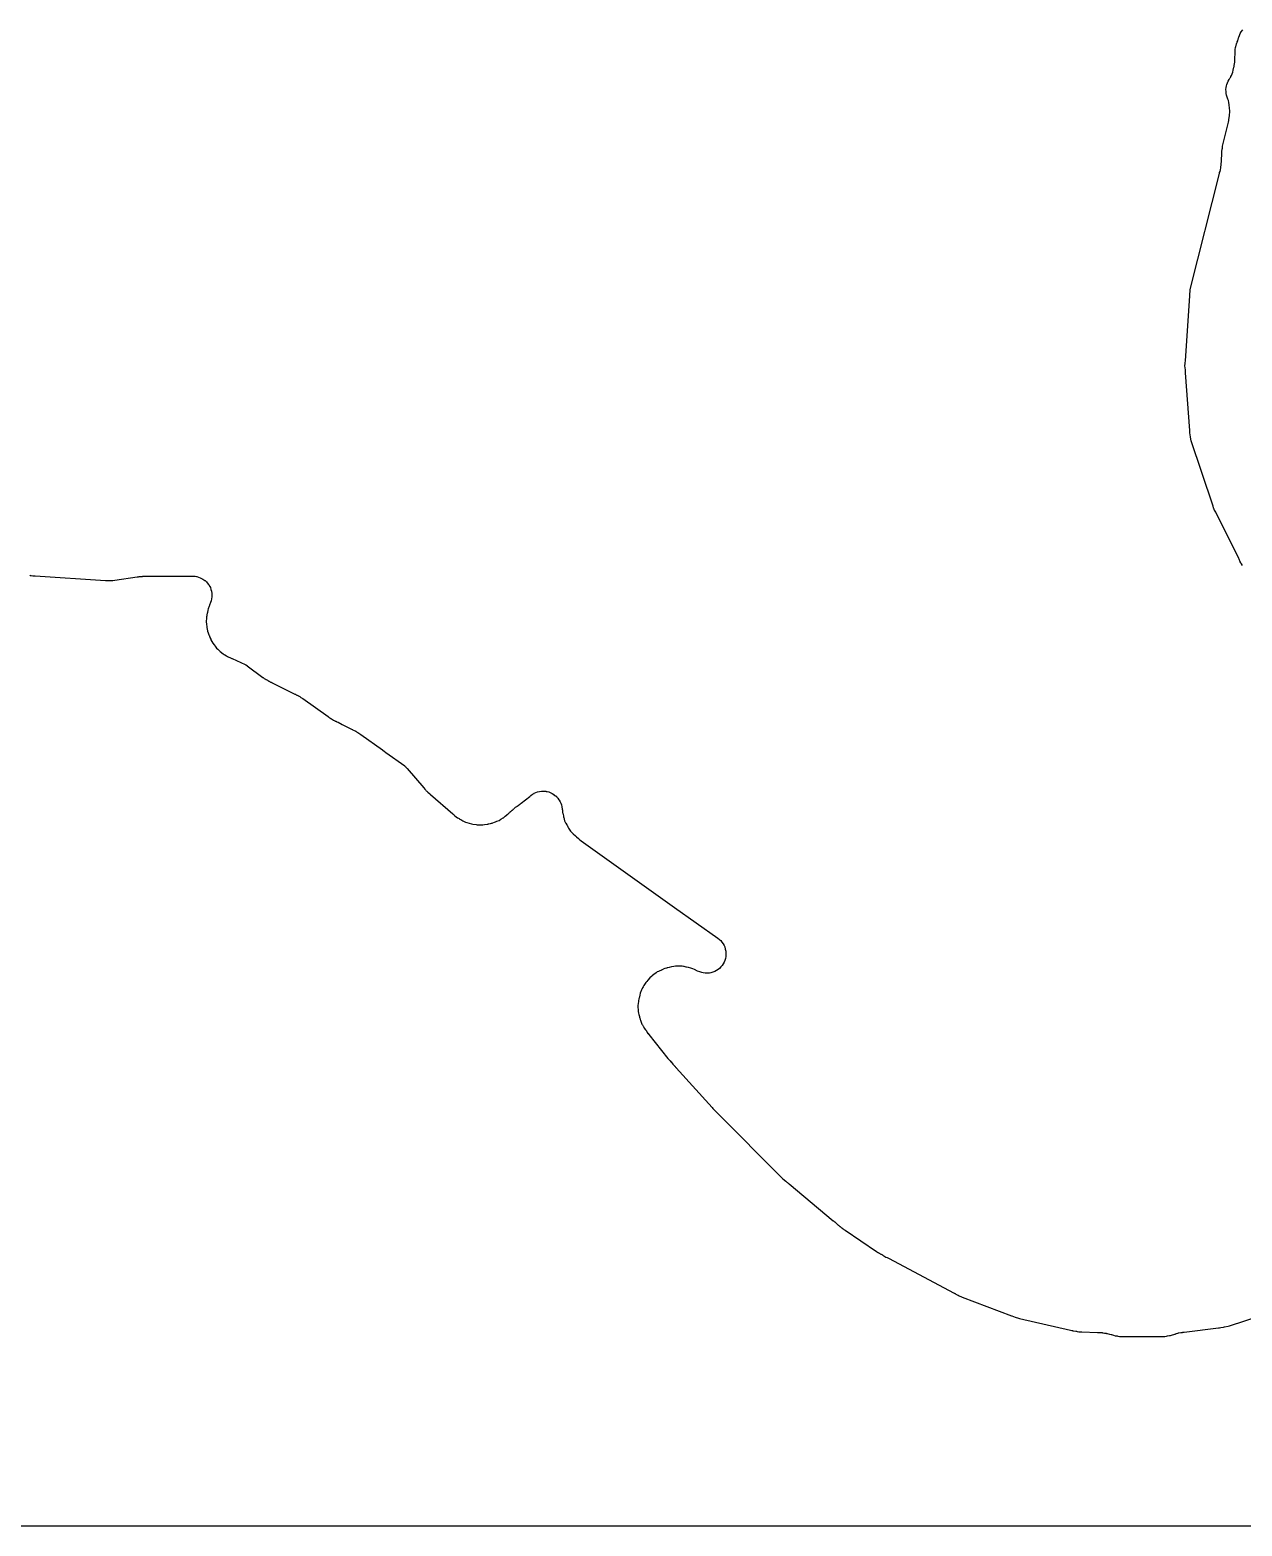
# Model space of a CAD drawing. Header units: millimetres. Extents: x 0 to 300, y 0 to 300.
# Drawn here: x 150 to 225, y -0.1 to 92.5 of the extents above; entities that cross this region are included whole.
import ezdxf

# ---------------------------------------------------------------- set-up
doc = ezdxf.new("R2010")
doc.units = ezdxf.units.MM
doc.layers.add('CUT', color=7, linetype='CONTINUOUS')

msp = doc.modelspace()

# ---------------------------------------------------------------- linework, layer by layer
at = {"layer": 'CUT'}
for points in [[(225.06, 59.36), (225, 59.46), (224.98, 59.49), (224.97, 59.5), (224.96, 59.54), (224.93, 59.6), (224.92, 59.62), (224.91, 59.64), (224.91, 59.65), (224.88, 59.7), (224.87, 59.72), (224.86, 59.74), (224.85, 59.75), (224.83, 59.79), (223.41, 62.66), (223.38, 62.72), (223.34, 62.8), (223.32, 62.82), (223.32, 62.83), (223.31, 62.84), (223.31, 62.85), (223.3, 62.88), (223.28, 62.94), (223.25, 63.04), (223.22, 63.1), (221.89, 67.09), (221.84, 67.31), (221.84, 67.32), (221.82, 67.46), (221.81, 67.57), (221.81, 67.62), (221.81, 67.64), (221.81, 67.73), (221.54, 71.28), (221.54, 71.34), (221.54, 71.37), (221.53, 71.47), (221.51, 71.59), (221.5, 71.72), (221.51, 71.87), (221.51, 71.9), (221.53, 72.03), (221.81, 76.05), (221.81, 76.13), (221.81, 76.18), (221.82, 76.32), (221.83, 76.42), (221.85, 76.53), (223.64, 83.62), (223.64, 83.64), (223.65, 83.66), (223.65, 83.68), (223.68, 83.75), (223.7, 83.86), (223.72, 83.98), (223.73, 84.07), (223.74, 84.13), (223.78, 84.83), (223.78, 84.9), (223.78, 84.93), (223.78, 84.99), (223.79, 85), (223.81, 85.1), (223.81, 85.13), (223.81, 85.15), (223.82, 85.18), (223.82, 85.22), (223.83, 85.29), (223.83, 85.31), (224.19, 86.8), (224.2, 86.84), (224.21, 86.89), (224.22, 86.96), (224.24, 87.06), (224.25, 87.14), (224.26, 87.17), (224.26, 87.21), (224.27, 87.27), (224.28, 87.4), (224.28, 87.43), (224.28, 87.52), (224.27, 87.65), (224.26, 87.67), (224.24, 87.88), (224.22, 88.02), (224.19, 88.15), (224.18, 88.18), (224.16, 88.22), (224.12, 88.34), (224.08, 88.47), (224.06, 88.58), (224.05, 88.7), (224.04, 88.82), (224.05, 88.94), (224.07, 89.05), (224.09, 89.14), (224.13, 89.24), (224.18, 89.33), (224.25, 89.44), (224.29, 89.52), (224.32, 89.57), (224.34, 89.61), (224.34, 89.62), (224.34, 89.63), (224.35, 89.63), (224.38, 89.69), (224.43, 89.79), (224.47, 89.9), (224.49, 90.01), (224.53, 90.2), (224.54, 90.24), (224.54, 90.27), (224.56, 90.34), (224.57, 90.39), (224.57, 90.41), (224.59, 90.52), (224.6, 90.65), (224.6, 90.7), (224.61, 91.12), (224.61, 91.15), (224.61, 91.2), (224.61, 91.26), (224.62, 91.29), (224.64, 91.43), (224.64, 91.44), (224.65, 91.45), (224.68, 91.59), (224.69, 91.63), (224.69, 91.64), (224.7, 91.66), (224.7, 91.67), (224.71, 91.69), (224.71, 91.7), (224.73, 91.73), (224.73, 91.74), (224.74, 91.76), (224.74, 91.77), (224.77, 91.83), (224.79, 91.94), (224.8, 91.96), (224.81, 92), (224.82, 92.02), (224.83, 92.06), (224.87, 92.16), (224.93, 92.28), (224.99, 92.39), (225.09, 92.51)], [(149.99, 58.76), (150.02, 58.75), (150.08, 58.74), (150.18, 58.72), (150.28, 58.72), (150.32, 58.72), (154.67, 58.44), (154.71, 58.44), (154.8, 58.43), (154.89, 58.43), (154.92, 58.43), (155.02, 58.44), (155.07, 58.44), (155.13, 58.44), (155.25, 58.45), (156.63, 58.66), (156.65, 58.67), (156.67, 58.67), (156.68, 58.67), (156.7, 58.67), (156.72, 58.67), (156.77, 58.68), (156.79, 58.68), (156.82, 58.68), (156.89, 58.69), (156.9, 58.69), (156.91, 58.69), (156.95, 58.69), (156.96, 58.69), (156.97, 58.69), (156.97, 58.7), (156.98, 58.7), (156.99, 58.7), (157.02, 58.7), (157.05, 58.7), (157.23, 58.7), (157.29, 58.7), (157.31, 58.7), (157.33, 58.7), (157.75, 58.7), (159.06, 58.71), (159.89, 58.71), (160.04, 58.71), (160.05, 58.71), (160.07, 58.71), (160.1, 58.71), (160.15, 58.7), (160.18, 58.7), (160.19, 58.7), (160.2, 58.7), (160.21, 58.7), (160.23, 58.7), (160.31, 58.68), (160.33, 58.68), (160.43, 58.65), (160.44, 58.65), (160.53, 58.61), (160.63, 58.57), (160.71, 58.52), (160.83, 58.44), (160.84, 58.44), (160.91, 58.37), (160.93, 58.35), (160.98, 58.29), (161.06, 58.19), (161.07, 58.18), (161.12, 58.09), (161.14, 58.06), (161.17, 58), (161.2, 57.89), (161.24, 57.77), (161.26, 57.63), (161.27, 57.53), (161.26, 57.43), (161.25, 57.31), (161.22, 57.18), (161.18, 57.07), (161.12, 56.91), (161.11, 56.89), (161.09, 56.84), (161.04, 56.68), (161.02, 56.6), (161.02, 56.58), (161.01, 56.54), (161, 56.5), (160.99, 56.46), (160.99, 56.44), (160.98, 56.42), (160.96, 56.32), (160.96, 56.31), (160.96, 56.28), (160.95, 56.25), (160.94, 56.18), (160.93, 56.14), (160.93, 56.08), (160.93, 56.04), (160.92, 55.96), (160.92, 55.88), (160.93, 55.74), (160.95, 55.57), (160.96, 55.54), (160.96, 55.51), (160.97, 55.47), (160.97, 55.45), (160.97, 55.43), (160.98, 55.41), (160.99, 55.36), (161, 55.33), (161, 55.32), (161, 55.3), (161.03, 55.19), (161.07, 55.08), (161.1, 55.03), (161.11, 55.02), (161.12, 54.97), (161.13, 54.96), (161.14, 54.92), (161.19, 54.81), (161.21, 54.78), (161.21, 54.77), (161.26, 54.66), (161.33, 54.56), (161.4, 54.46), (161.46, 54.38), (161.56, 54.26), (161.63, 54.18), (161.67, 54.14), (161.78, 54.04), (161.96, 53.9), (162.03, 53.85), (162.06, 53.83), (162.17, 53.77), (162.24, 53.74), (162.32, 53.69), (162.37, 53.67), (162.41, 53.65), (162.42, 53.65), (162.45, 53.63), (162.49, 53.62), (162.5, 53.61), (162.53, 53.6), (163.33, 53.23), (163.36, 53.21), (163.37, 53.2), (163.39, 53.19), (163.4, 53.19), (163.43, 53.17), (163.44, 53.17), (163.44, 53.16), (164.42, 52.44), (164.43, 52.43), (164.5, 52.38), (164.58, 52.33), (164.6, 52.32), (164.62, 52.31), (164.66, 52.29), (164.67, 52.29), (164.7, 52.27), (164.7, 52.26), (164.71, 52.26), (164.73, 52.25), (164.75, 52.24), (164.75, 52.23), (164.76, 52.22), (164.8, 52.2), (164.81, 52.2), (164.84, 52.18), (164.87, 52.16), (164.88, 52.16), (164.89, 52.16), (164.89, 52.15), (164.92, 52.14), (164.93, 52.14), (164.95, 52.13), (164.96, 52.13), (164.97, 52.12), (164.99, 52.1), (166.4, 51.41), (166.42, 51.41), (166.43, 51.41), (166.43, 51.4), (166.45, 51.4), (166.46, 51.39), (166.49, 51.37), (166.53, 51.35), (166.54, 51.35), (166.55, 51.34), (166.59, 51.32), (166.61, 51.31), (166.62, 51.31), (166.63, 51.3), (166.67, 51.27), (166.7, 51.26), (166.71, 51.25), (166.72, 51.24), (166.75, 51.22), (166.78, 51.2), (166.89, 51.13), (168.46, 50.02), (168.51, 49.98), (168.56, 49.94), (168.62, 49.9), (168.65, 49.88), (168.66, 49.88), (168.67, 49.88), (168.72, 49.84), (168.74, 49.83), (168.75, 49.82), (168.78, 49.8), (168.79, 49.8), (168.87, 49.76), (168.9, 49.74), (168.92, 49.74), (168.94, 49.73), (168.95, 49.72), (168.97, 49.71), (168.98, 49.71), (169.01, 49.7), (169.09, 49.66), (169.34, 49.53), (169.46, 49.47), (169.9, 49.24), (169.96, 49.21), (169.97, 49.21), (169.98, 49.2), (170.08, 49.15), (170.13, 49.14), (170.14, 49.13), (170.15, 49.13), (170.15, 49.12), (170.16, 49.11), (170.19, 49.1), (170.2, 49.09), (170.22, 49.08), (170.25, 49.06), (170.26, 49.06), (170.27, 49.06), (170.28, 49.04), (170.3, 49.03), (170.31, 49.03), (170.32, 49.02), (170.33, 49.02), (170.34, 49), (170.35, 49), (170.35, 48.99), (170.36, 48.99), (170.38, 48.97), (170.39, 48.97), (170.39, 48.96), (170.42, 48.94), (170.43, 48.93), (170.45, 48.92), (170.49, 48.9), (171.82, 47.95), (171.96, 47.85), (172.01, 47.82), (172.04, 47.79), (173.21, 46.96), (173.24, 46.93), (173.25, 46.92), (173.26, 46.91), (173.35, 46.81), (174.38, 45.6), (174.44, 45.53), (174.47, 45.5), (174.49, 45.48), (174.51, 45.46), (174.54, 45.43), (174.58, 45.39), (174.61, 45.36), (174.63, 45.34), (174.76, 45.23), (174.8, 45.2), (176.18, 44), (176.19, 43.99), (176.21, 43.98), (176.23, 43.96), (176.23, 43.95), (176.24, 43.95), (176.25, 43.94), (176.29, 43.89), (176.38, 43.82), (176.48, 43.75), (176.54, 43.72), (176.57, 43.7), (176.58, 43.69), (176.6, 43.68), (176.62, 43.67), (176.67, 43.64), (176.79, 43.57), (176.88, 43.53), (176.97, 43.49), (177.05, 43.46), (177.2, 43.41), (177.33, 43.38), (177.42, 43.36), (177.62, 43.33), (177.69, 43.32), (177.84, 43.31), (177.94, 43.31), (178.04, 43.31), (178.15, 43.33), (178.3, 43.36), (178.35, 43.36), (178.38, 43.37), (178.41, 43.37), (178.52, 43.4), (178.57, 43.42), (178.62, 43.43), (178.66, 43.45), (178.76, 43.48), (178.83, 43.51), (178.87, 43.52), (178.91, 43.54), (179.04, 43.59), (179.16, 43.66), (179.3, 43.76), (179.31, 43.76), (179.33, 43.77), (179.43, 43.85), (179.5, 43.91), (179.52, 43.93), (179.53, 43.93), (179.54, 43.94), (179.55, 43.95), (179.6, 44), (179.61, 44), (179.65, 44.04), (179.66, 44.05), (179.67, 44.06), (179.7, 44.08), (179.73, 44.11), (179.74, 44.12), (179.75, 44.13), (179.76, 44.14), (179.79, 44.16), (179.8, 44.17), (179.81, 44.18), (179.83, 44.2), (179.85, 44.22), (179.87, 44.23), (179.89, 44.25), (179.91, 44.27), (179.94, 44.3), (179.96, 44.31), (180.04, 44.38), (180.06, 44.4), (180.15, 44.46), (180.17, 44.47), (180.22, 44.51), (180.23, 44.52), (180.24, 44.53), (180.3, 44.57), (180.32, 44.59), (180.33, 44.6), (180.34, 44.6), (180.42, 44.66), (180.94, 45.08), (180.99, 45.12), (181, 45.13), (181.12, 45.21), (181.21, 45.26), (181.22, 45.27), (181.32, 45.31), (181.43, 45.35), (181.54, 45.38), (181.66, 45.39), (181.77, 45.4), (181.78, 45.4), (181.79, 45.4), (181.86, 45.39), (181.89, 45.39), (181.9, 45.39), (181.91, 45.39), (181.92, 45.39), (181.93, 45.39), (181.94, 45.39), (181.95, 45.39), (181.96, 45.38), (181.98, 45.38), (182, 45.38), (182.02, 45.37), (182.12, 45.35), (182.21, 45.31), (182.24, 45.3), (182.32, 45.25), (182.43, 45.19), (182.44, 45.18), (182.53, 45.12), (182.55, 45.11), (182.61, 45.05), (182.61, 45.04), (182.62, 45.03), (182.65, 45), (182.68, 44.97), (182.69, 44.96), (182.75, 44.87), (182.76, 44.85), (182.82, 44.75), (182.87, 44.65), (182.9, 44.56), (182.93, 44.44), (182.95, 44.28), (182.96, 44.23), (182.97, 44.11), (182.98, 44.06), (182.99, 44.03), (183.03, 43.88), (183.04, 43.81), (183.06, 43.74), (183.07, 43.7), (183.07, 43.69), (183.08, 43.67), (183.08, 43.66), (183.1, 43.57), (183.16, 43.45), (183.17, 43.43), (183.23, 43.32), (183.25, 43.3), (183.3, 43.2), (183.34, 43.12), (183.39, 43.04), (183.47, 42.93), (183.56, 42.83), (183.58, 42.81), (183.6, 42.79), (183.63, 42.76), (183.77, 42.63), (183.84, 42.57), (183.97, 42.47), (184.03, 42.41), (184.13, 42.33), (189.91, 38.21), (192.58, 36.31), (192.69, 36.23), (192.71, 36.21), (192.77, 36.15), (192.84, 36.06), (192.91, 35.96), (192.97, 35.85), (193.01, 35.76), (193.05, 35.63), (193.08, 35.5), (193.09, 35.39), (193.09, 35.27), (193.08, 35.16), (193.06, 35.05), (193.02, 34.92), (192.97, 34.81), (192.92, 34.72), (192.86, 34.62), (192.77, 34.52), (192.68, 34.43), (192.6, 34.36), (192.51, 34.3), (192.39, 34.24), (192.27, 34.19), (192.16, 34.16), (192.06, 34.14), (191.95, 34.13), (191.81, 34.14), (191.67, 34.15), (191.59, 34.17), (191.47, 34.21), (191.32, 34.27), (191.14, 34.36), (191.03, 34.41), (190.91, 34.45), (190.76, 34.49), (190.65, 34.51), (190.62, 34.51), (190.56, 34.53), (190.5, 34.54), (190.47, 34.54), (190.37, 34.56), (190.24, 34.57), (190.21, 34.57), (190.12, 34.57), (189.99, 34.56), (189.97, 34.56), (189.86, 34.55), (189.72, 34.52), (189.58, 34.49), (189.49, 34.47), (189.44, 34.46), (189.4, 34.45), (189.3, 34.42), (189.2, 34.38), (189.18, 34.37), (189.14, 34.35), (189.12, 34.34), (189.11, 34.34), (189.1, 34.33), (189.05, 34.31), (189, 34.29), (188.92, 34.25), (188.84, 34.21), (188.76, 34.16), (188.62, 34.06), (188.55, 34), (188.49, 33.95), (188.38, 33.85), (188.25, 33.71), (188.19, 33.63), (188.13, 33.56), (188.09, 33.5), (188.01, 33.38), (187.97, 33.3), (187.92, 33.22), (187.88, 33.13), (187.86, 33.1), (187.84, 33.05), (187.81, 33), (187.77, 32.89), (187.75, 32.78), (187.71, 32.59), (187.7, 32.55), (187.7, 32.52), (187.68, 32.45), (187.67, 32.4), (187.67, 32.38), (187.65, 32.27), (187.64, 32.14), (187.64, 32.11), (187.64, 32.02), (187.65, 31.89), (187.65, 31.87), (187.66, 31.76), (187.68, 31.67), (187.7, 31.58), (187.73, 31.45), (187.74, 31.4), (187.75, 31.38), (187.77, 31.28), (187.79, 31.22), (187.84, 31.1), (187.89, 30.99), (187.93, 30.93), (187.97, 30.85), (187.98, 30.83), (188.03, 30.73), (188.1, 30.64), (188.15, 30.58), (188.17, 30.56), (188.18, 30.53), (188.19, 30.52), (188.22, 30.47), (188.26, 30.41), (188.27, 30.4), (188.31, 30.34), (189.5, 28.86), (189.58, 28.77), (189.59, 28.76), (189.61, 28.74), (189.63, 28.72), (189.68, 28.66), (189.7, 28.64), (189.74, 28.59), (189.75, 28.58), (189.75, 28.57), (189.81, 28.5), (189.82, 28.49), (189.83, 28.48), (189.84, 28.47), (189.85, 28.46), (189.86, 28.45), (189.87, 28.44), (189.88, 28.43), (189.9, 28.41), (189.9, 28.4), (189.91, 28.39), (189.94, 28.36), (189.96, 28.33), (189.97, 28.32), (189.98, 28.31), (189.99, 28.29), (190, 28.28), (192.23, 25.82), (192.27, 25.77), (192.31, 25.73), (192.36, 25.68), (192.38, 25.66), (192.46, 25.58), (192.48, 25.56), (192.54, 25.5), (192.54, 25.49), (196.55, 21.47), (196.62, 21.41), (196.8, 21.26), (196.82, 21.24), (196.83, 21.23), (196.85, 21.21), (196.89, 21.18), (196.91, 21.16), (196.93, 21.15), (197, 21.09), (197.01, 21.09), (199.73, 18.82), (199.75, 18.8), (199.81, 18.75), (199.82, 18.74), (199.89, 18.68), (199.95, 18.63), (200, 18.59), (200.01, 18.58), (200.04, 18.55), (200.05, 18.54), (200.08, 18.52), (200.14, 18.46), (200.15, 18.46), (200.23, 18.39), (200.26, 18.37), (200.29, 18.36), (200.34, 18.32), (200.39, 18.28), (200.47, 18.23), (202.41, 16.92), (202.46, 16.88), (202.49, 16.87), (202.49, 16.86), (202.58, 16.81), (202.6, 16.8), (202.61, 16.79), (202.64, 16.77), (202.68, 16.75), (202.69, 16.74), (202.73, 16.72), (202.75, 16.71), (202.77, 16.7), (202.79, 16.68), (202.8, 16.68), (202.83, 16.66), (202.84, 16.65), (202.86, 16.64), (202.92, 16.61), (202.98, 16.57), (203.07, 16.54), (203.11, 16.52), (203.16, 16.49), (207.21, 14.34), (207.23, 14.33), (207.25, 14.32), (207.27, 14.31), (207.31, 14.28), (207.44, 14.21), (207.46, 14.2), (207.53, 14.17), (207.67, 14.11), (207.72, 14.09), (210.77, 12.94), (210.78, 12.93), (210.88, 12.88), (211, 12.84), (211.2, 12.78), (211.27, 12.76), (214.41, 12.04), (214.51, 12.02), (214.55, 12.02), (214.56, 12.01), (214.6, 12.01), (214.75, 11.99), (214.79, 11.98), (214.83, 11.97), (214.84, 11.97), (214.93, 11.95), (215.08, 11.94), (215.11, 11.94), (216.08, 11.9), (216.13, 11.9), (216.16, 11.9), (216.34, 11.89), (216.37, 11.89), (216.4, 11.88), (216.45, 11.88), (216.52, 11.86), (216.57, 11.85), (216.6, 11.85), (216.62, 11.85), (216.65, 11.84), (216.68, 11.84), (216.69, 11.84), (216.83, 11.8), (216.94, 11.77), (216.95, 11.77), (217.08, 11.73), (217.19, 11.7), (217.23, 11.7), (217.28, 11.69), (217.3, 11.69), (217.35, 11.68), (217.46, 11.66), (217.6, 11.65), (217.7, 11.65), (220.07, 11.66), (220.16, 11.66), (220.26, 11.66), (220.36, 11.68), (220.42, 11.69), (220.43, 11.69), (220.54, 11.71), (220.6, 11.72), (220.73, 11.75), (220.82, 11.77), (220.88, 11.8), (220.89, 11.8), (220.91, 11.81), (220.92, 11.81), (220.94, 11.82), (220.99, 11.83), (221.06, 11.85), (221.11, 11.87), (221.12, 11.87), (221.24, 11.89), (221.3, 11.9), (221.36, 11.9), (221.38, 11.91), (221.46, 11.92), (223.57, 12.18), (223.61, 12.18), (223.65, 12.19), (223.72, 12.2), (223.89, 12.23), (223.96, 12.24), (224.17, 12.29), (224.26, 12.32), (226.1, 12.92)], [(298.85, -0.08), (1.15, -0.08)]]:
    msp.add_lwpolyline(points, dxfattribs=at)

doc.saveas('drawing.dxf')
